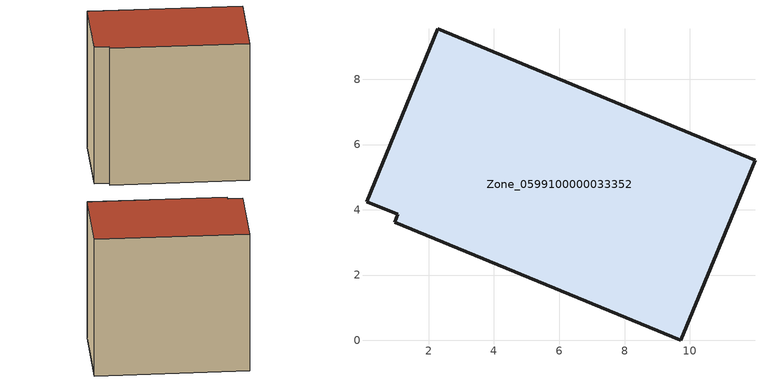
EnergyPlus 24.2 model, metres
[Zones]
Zone_0599100000033352
 floor ground (C_G): 1.05,3.86 0.1,4.24 2.28,9.55 12,5.52 9.72,0 0.95,3.62 z0
 wall outside (C_F): 9.72,0 12,5.52 2.28,9.55 0.1,4.24 1.05,3.86 0.95,3.62 9.72,0 z0:10.21
 roof outside (C_R): 0.1,4.24 1.05,3.86 0.95,3.62 9.72,0 12,5.52 2.28,9.55 z10.21
[BUILDING]
Pand.0599100000033352: North Axis=0; Terrain=City; Loads Convergence Tolerance Value=0.04; Temperature Convergence Tolerance Value=0.4; Solar Distribution=FullExterior; Maximum Number of Warmup Days=25; Minimum Number of Warmup Days=1
[Site:Location]
Rotterdam.The.Hague.AP_ZH_NLD Design_Conditions: Latitude=51.96; Longitude=4.45; Time Zone=1; Elevation=-4.5
[SITE:GROUNDTEMPERATURE:BUILDINGSURFACE]
18, 18, 18, 18, 18, 18, 18, 18, 18, 18, 18, 18
[MATERIAL] Thermal Absorptance=0.9; Solar Absorptance=0.7; Visible Absorptance=0.7
Name | Roughness | Thickness | Conductivity | Density | Specific Heat
G.TI.1946 | MediumSmooth | 0.15 | 1 | 540 | 1210
F.TI.1946 | Rough | 0.3 | 0.857143 | 1920 | 840
R.TI.1946 | MediumRough | 0.2 | 0.1 | 1500 | 1000
[CONSTRUCTION]
C_G: G.TI.1946
C_F: F.TI.1946
C_R: R.TI.1946
[ZONE]
Zone_0599100000033352: Type=1; Multiplier=1; Ceiling Height=Autocalculate; Volume=Autocalculate; Floor Area=autocalculate; Part of Total Floor Area=Yes
[ZONEINFILTRATION:DESIGNFLOWRATE]
Infil_Zone_0599100000033352: Zone or ZoneList or Space or SpaceList=Zone_0599100000033352; Schedule=AlwaysOn; Design Flow Rate Calculation Method=Flow/Area; Flow Rate per Floor Area=0.003; Constant Term Coefficient=1; Temperature Term Coefficient=0; Velocity Term Coefficient=0; Velocity Squared Term Coefficient=0
[HVACTEMPLATE:ZONE:IDEALLOADSAIRSYSTEM]
Zone_0599100000033352: Maximum Heating Supply Air Temperature=50; Minimum Cooling Supply Air Temperature=13; Maximum Heating Supply Air Humidity Ratio=0.0156; Minimum Cooling Supply Air Humidity Ratio=0.0077; Heating Limit=NoLimit; Cooling Limit=NoLimit; Dehumidification Control Type=ConstantSensibleHeatRatio; Cooling Sensible Heat Ratio=0.7; Dehumidification Setpoint=60; Humidification Control Type=None; Humidification Setpoint=30; Outdoor Air Method=None; Outdoor Air Flow Rate per Person=0.00944; Outdoor Air Flow Rate per Zone Floor Area=0; Outdoor Air Flow Rate per Zone=0; Demand Controlled Ventilation Type=None; Outdoor Air Economizer Type=NoEconomizer; Heat Recovery Type=None; Sensible Heat Recovery Effectiveness=0.7; Latent Heat Recovery Effectiveness=0.65
[ZONECONTROL:THERMOSTAT]
ThermostatControl_Zone_0599100000033352: Zone or ZoneList=Zone_0599100000033352; Control Type Schedule=DualSetpointControlType; Control 1=Thermostat_Zone_0599100000033352; Temperature Difference Between Cutout And Setpoint=0
[THERMOSTATSETPOINT:DUALSETPOINT]
Thermostat_Zone_0599100000033352: Heating Setpoint Temperature Schedule=HeatingSetpoint_Zone_0599100000033352; Cooling Setpoint Temperature Schedule=CoolingSetpoint_Zone_0599100000033352
[SCHEDULE:COMPACT]
HeatingSetpoint_Zone_0599100000033352: Through: 12/31, For: AllDays, Until: 24:00, 21
CoolingSetpoint_Zone_0599100000033352: Through: 12/31, For: AllDays, Until: 24:00, 24
DualSetpointControlType: Through: 12/31, For: AllDays, Until: 24:00, 4
AlwaysOn: Through: 12/31, For: AllDays, Until: 24:00, 1
